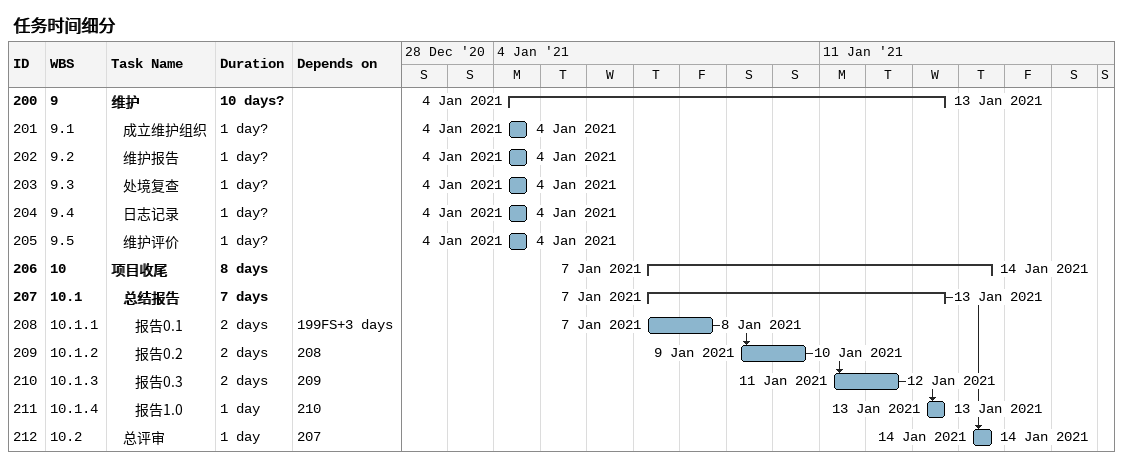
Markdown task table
任务时间细分

| ID | WBS | Task | Duration | Start | Finish | Predecessors |
|---|---|---|---|---|---|---|
| 200 | 9 | **维护** | 10d? | 2021-01-04 | 2021-01-13 |  |
| 201 | 9.1 | 成立维护组织 | 1d? | 2021-01-04 | 2021-01-04 |  |
| 202 | 9.2 | 维护报告 | 1d? | 2021-01-04 | 2021-01-04 |  |
| 203 | 9.3 | 处境复查 | 1d? | 2021-01-04 | 2021-01-04 |  |
| 204 | 9.4 | 日志记录 | 1d? | 2021-01-04 | 2021-01-04 |  |
| 205 | 9.5 | 维护评价 | 1d? | 2021-01-04 | 2021-01-04 |  |
| 206 | 10 | **项目收尾** | 8d | 2021-01-07 | 2021-01-14 |  |
| 207 | 10.1 | **总结报告** | 7d | 2021-01-07 | 2021-01-13 |  |
| 208 | 10.1.1 | 报告0.1 | 2d | 2021-01-07 | 2021-01-08 | 199FS+3d |
| 209 | 10.1.2 | 报告0.2 | 2d | 2021-01-09 | 2021-01-10 | 208 |
| 210 | 10.1.3 | 报告0.3 | 2d | 2021-01-11 | 2021-01-12 | 209 |
| 211 | 10.1.4 | 报告1.0 | 1d | 2021-01-13 | 2021-01-13 | 210 |
| 212 | 10.2 | 总评审 | 1d | 2021-01-14 | 2021-01-14 | 207 |
